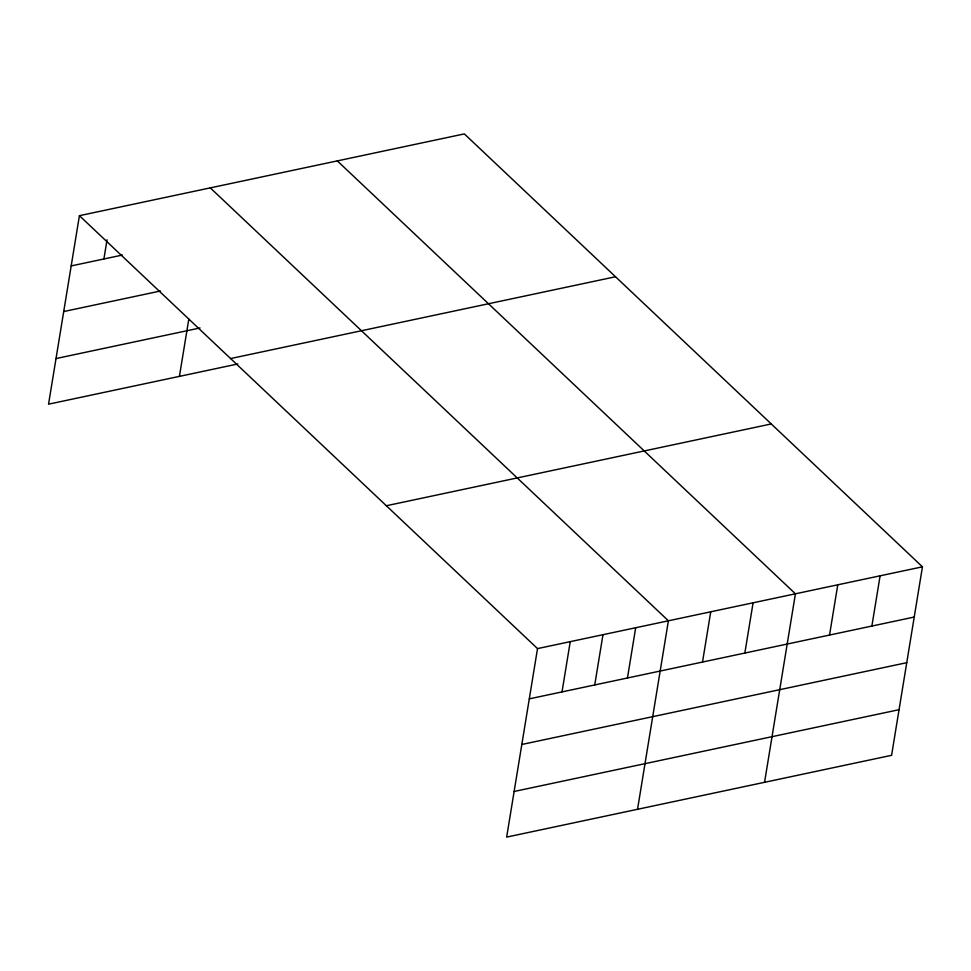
<?xml version="1.0" encoding="UTF-8"?>
<svg xmlns="http://www.w3.org/2000/svg" width="971" height="971" viewBox="0 0 971 971"><rect width="100%" height="100%" fill="white"/><g stroke="black" fill="none" stroke-linecap="round" stroke-linejoin="round"><path stroke-width="1.46" d="M79.416 215.683L537.521 648.604L506.656 837.099L891.584 755.317L922.45 566.821L464.344 133.901L79.416 215.683L48.55 404.179L237.822 363.967M103.909 258.978L107.053 239.764M179.429 376.372L188.823 318.998M562.015 691.898L570.244 641.661M594.738 684.943L602.967 634.706M627.46 677.989L635.677 627.752M637.534 809.292L668.4 620.797L210.294 187.876M702.519 662.04L710.736 611.803M744.854 653.046L753.083 602.809M764.553 782.31L795.419 593.815L337.313 160.883M829.537 635.058L837.767 584.809M871.885 626.052L880.102 575.815M71.186 265.92L122.407 255.045M63.722 311.545L160.458 290.997M56.027 358.554L200.038 327.955M230.588 358.554L615.517 276.759M386.349 505.745L771.277 423.951M537.521 648.604L922.45 566.821M529.304 698.853L914.221 617.058M521.828 744.478L906.756 662.683M514.132 791.474L899.049 709.692"/></g></svg>
